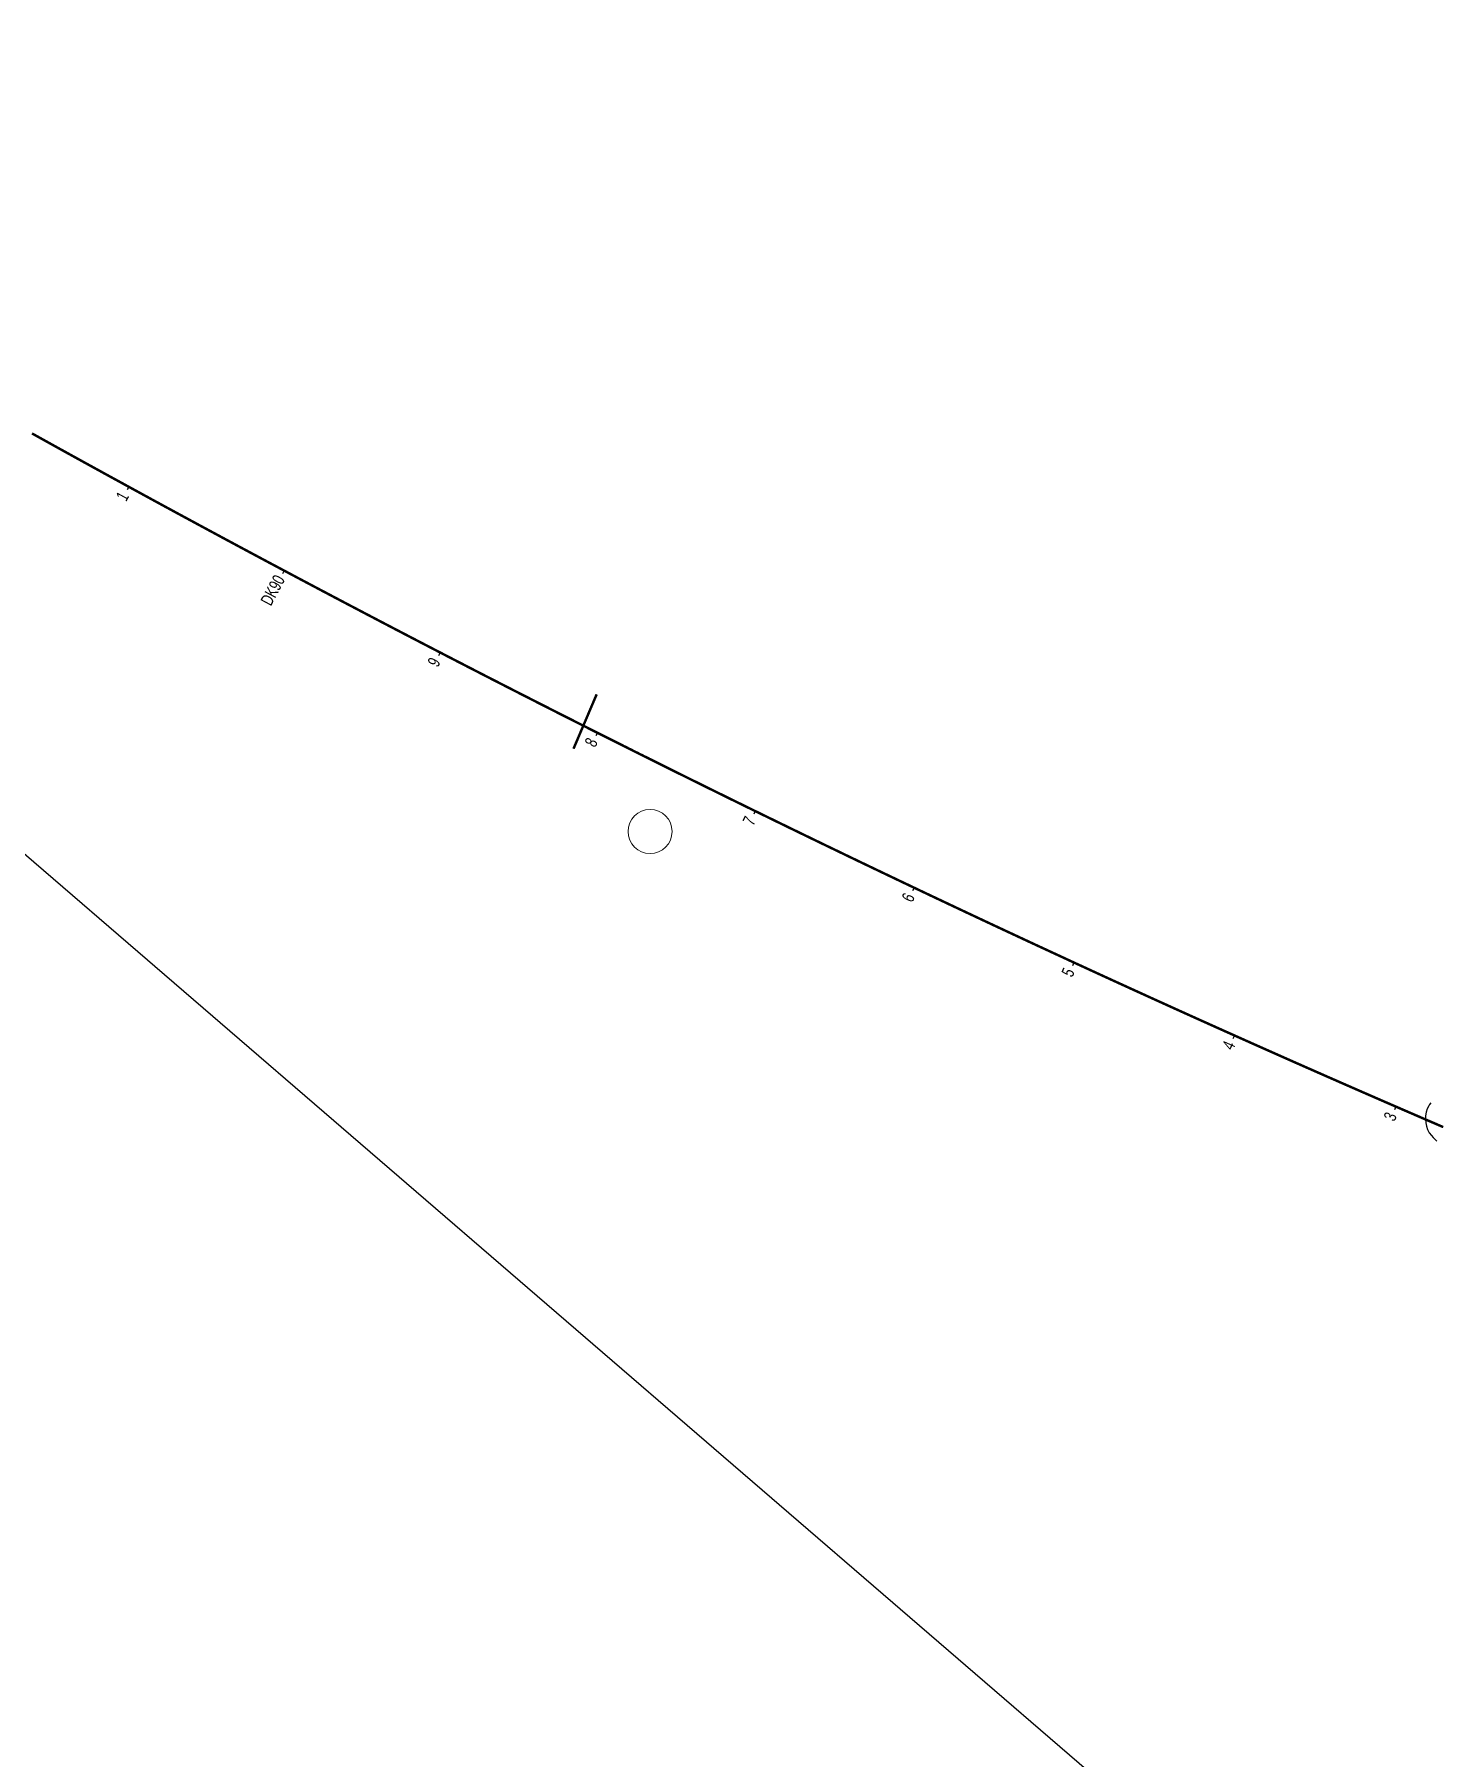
# Model space of a CAD drawing. Header units: millimetres. Extents: x 497834 to 621495, y 3353175 to 3430424.
# Drawn here: x 590620 to 591418, y 3392909 to 3393886 of the extents above; entities that cross this region are included whole.
import ezdxf

# ---------------------------------------------------------------- set-up
doc = ezdxf.new("R2010")
doc.units = ezdxf.units.MM
for name, color, linetype in [('DK改路中线', 7, 'Continuous'), ('dl2', 7, 'Continuous'), ('房屋圆', 7, 'Continuous'), ('沪乍杭打线-0.0-200.8段-施工系转设计系成果-2000坐标系-左线_中线_交点', 7, 'Continuous'), ('沪乍杭打线-0.0-200.8段-施工系转设计系成果-2000坐标系-左线_里程', 7, 'Continuous')]:
    doc.layers.add(name, color=color, linetype=linetype)
doc.styles.add('PM_LC', font='slromans.shx', dxfattribs={"width": 0.75, "bigfont": 'hztxt.shx'})

msp = doc.modelspace()

# ---------------------------------------------------------------- linework, layer by layer
at = {"layer": 'DK改路中线', "color": 3, "linetype": 'Continuous', "ltscale": 2, "const_width": 1.4, "flags": 128}
msp.add_lwpolyline([(590938.89, 3393512.28), (590938.1, 3393510.44), (590937.32, 3393508.6), (590936.54, 3393506.76), (590935.76, 3393504.92), (590934.97, 3393503.08), (590934.19, 3393501.24), (590933.41, 3393499.4), (590932.62, 3393497.56), (590931.06, 3393493.88), (590930.27, 3393492.04), (590928.71, 3393488.36), (590927.93, 3393486.52), (590927.14, 3393484.68), (590926.36, 3393482.84), (590925.77, 3393481.46)], dxfattribs=at)
at = {"layer": 'DK改路中线', "color": 3, "linetype": 'Continuous', "ltscale": 2, "flags": 128}
msp.add_lwpolyline([(591411.85, 3393280.7), (591411.22, 3393279.72, 0.352267), (591410.79, 3393279), (591409.92, 3393277.2), (591409.3, 3393275.31), (591408.93, 3393273.34), (591408.83, 3393271.34), (591409, 3393269.35), (591409.43, 3393267.4), (591410.11, 3393265.52), (591411.04, 3393263.75), (591412.2, 3393262.12), (591413.19, 3393261.02), (591413.55, 3393260.65), (591414.96, 3393259.24), (591415.23, 3393258.96)], format="xyb", dxfattribs=at)
at = {"layer": 'dl2', "color": 3, "linetype": 'Continuous', "ltscale": 2, "const_width": 1.4, "flags": 128}
msp.add_lwpolyline([(591418.93, 3393266.94), (591418.01, 3393267.34), (591417.09, 3393267.73), (591416.87, 3393267.83), (591416.17, 3393268.13), (591415.26, 3393268.53), (591414.34, 3393268.92), (591413.42, 3393269.32), (591412.5, 3393269.71), (591412.28, 3393269.81), (591411.58, 3393270.11), (591410.66, 3393270.5), (591409.75, 3393270.9), (591408.83, 3393271.3), (591407.91, 3393271.69), (591407.69, 3393271.79), (591406.99, 3393272.09), (591406.07, 3393272.49), (591405.16, 3393272.88), (591404.24, 3393273.28), (591403.32, 3393273.67), (591403.1, 3393273.77), (591402.4, 3393274.07), (591401.48, 3393274.47), (591400.57, 3393274.87), (591399.65, 3393275.26), (591398.73, 3393275.66), (591398.51, 3393275.76), (591397.81, 3393276.06), (591396.9, 3393276.46), (591395.98, 3393276.85), (591395.06, 3393277.25), (591394.14, 3393277.65), (591393.92, 3393277.75), (591393.23, 3393278.05), (591392.31, 3393278.44), (591391.39, 3393278.84), (591390.47, 3393279.24), (591389.56, 3393279.64), (591389.33, 3393279.74), (591388.64, 3393280.04), (591387.72, 3393280.44), (591386.8, 3393280.83), (591385.89, 3393281.23), (591384.97, 3393281.63), (591384.75, 3393281.73), (591384.05, 3393282.03), (591383.14, 3393282.43), (591382.22, 3393282.83), (591381.3, 3393283.23), (591380.39, 3393283.63), (591380.16, 3393283.72), (591379.47, 3393284.03), (591378.55, 3393284.43), (591377.64, 3393284.83), (591376.72, 3393285.23), (591375.8, 3393285.63), (591375.58, 3393285.72), (591374.89, 3393286.03), (591373.97, 3393286.43), (591373.05, 3393286.83), (591372.14, 3393287.23), (591371.22, 3393287.63), (591371, 3393287.72), (591370.3, 3393288.03), (591369.39, 3393288.43), (591368.47, 3393288.83), (591367.56, 3393289.23), (591366.64, 3393289.63), (591366.42, 3393289.73), (591365.72, 3393290.03), (591364.81, 3393290.43), (591363.89, 3393290.83), (591362.98, 3393291.24), (591362.06, 3393291.64), (591361.84, 3393291.73), (591361.14, 3393292.04), (591360.23, 3393292.44), (591359.31, 3393292.84), (591358.4, 3393293.24), (591357.48, 3393293.65), (591357.26, 3393293.74), (591356.57, 3393294.05), (591355.65, 3393294.45), (591354.73, 3393294.85), (591353.82, 3393295.25), (591352.9, 3393295.66), (591352.68, 3393295.75), (591351.99, 3393296.06), (591351.07, 3393296.46), (591350.16, 3393296.86), (591349.24, 3393297.27), (591348.33, 3393297.67), (591348.1, 3393297.77), (591347.41, 3393298.07), (591346.5, 3393298.48), (591345.58, 3393298.88), (591344.67, 3393299.28), (591343.75, 3393299.69), (591343.53, 3393299.79), (591342.84, 3393300.09), (591341.92, 3393300.49), (591341.01, 3393300.9), (591340.09, 3393301.3), (591339.18, 3393301.71), (591338.95, 3393301.8), (591338.26, 3393302.11), (591337.35, 3393302.52), (591336.43, 3393302.92), (591335.52, 3393303.32), (591334.6, 3393303.73), (591334.38, 3393303.83), (591333.69, 3393304.13), (591332.78, 3393304.54), (591331.86, 3393304.94), (591330.95, 3393305.35), (591330.03, 3393305.75), (591329.81, 3393305.85), (591329.12, 3393306.16), (591328.2, 3393306.56), (591327.29, 3393306.97), (591326.38, 3393307.37), (591325.46, 3393307.78), (591325.24, 3393307.88), (591324.55, 3393308.19), (591323.63, 3393308.59), (591322.72, 3393309), (591321.81, 3393309.4), (591320.89, 3393309.81), (591320.67, 3393309.91), (591319.98, 3393310.22), (591319.07, 3393310.62), (591318.15, 3393311.03), (591317.24, 3393311.43), (591316.32, 3393311.84), (591316.1, 3393311.94), (591315.41, 3393312.25), (591314.5, 3393312.66), (591313.58, 3393313.06), (591312.67, 3393313.47), (591311.76, 3393313.88), (591311.53, 3393313.98), (591310.84, 3393314.28), (591309.93, 3393314.69), (591309.02, 3393315.1), (591308.1, 3393315.51), (591307.19, 3393315.91), (591306.97, 3393316.01), (591306.28, 3393316.32), (591305.36, 3393316.73), (591304.45, 3393317.14), (591303.54, 3393317.55), (591302.63, 3393317.95), (591302.4, 3393318.05), (591301.71, 3393318.36), (591300.8, 3393318.77), (591299.89, 3393319.18), (591298.97, 3393319.59), (591298.06, 3393320), (591297.84, 3393320.1), (591297.15, 3393320.4), (591296.24, 3393320.81), (591295.32, 3393321.22), (591294.41, 3393321.63), (591293.5, 3393322.04), (591293.28, 3393322.14), (591292.59, 3393322.45), (591291.67, 3393322.86), (591290.76, 3393323.27), (591289.85, 3393323.68), (591288.94, 3393324.09), (591288.72, 3393324.19), (591288.03, 3393324.5), (591287.11, 3393324.91), (591286.2, 3393325.32), (591285.29, 3393325.73), (591284.38, 3393326.14), (591284.16, 3393326.24), (591283.47, 3393326.55), (591282.55, 3393326.96), (591281.64, 3393327.37), (591280.73, 3393327.78), (591279.82, 3393328.19), (591279.6, 3393328.29), (591278.91, 3393328.6), (591278, 3393329.01), (591277.08, 3393329.43), (591276.17, 3393329.84), (591275.26, 3393330.25), (591275.04, 3393330.35), (591274.35, 3393330.66), (591273.44, 3393331.07), (591272.53, 3393331.48), (591271.62, 3393331.89), (591270.7, 3393332.31), (591270.48, 3393332.41), (591269.79, 3393332.72), (591268.88, 3393333.13), (591267.97, 3393333.54), (591267.06, 3393333.95), (591266.15, 3393334.37), (591265.93, 3393334.47), (591265.24, 3393334.78), (591264.33, 3393335.19), (591263.42, 3393335.6), (591262.5, 3393336.02), (591261.59, 3393336.43), (591261.37, 3393336.53), (591260.68, 3393336.84), (591259.77, 3393337.26), (591258.86, 3393337.67), (591257.95, 3393338.08), (591257.04, 3393338.5), (591256.82, 3393338.6), (591256.13, 3393338.91), (591255.22, 3393339.32), (591254.31, 3393339.74), (591253.4, 3393340.15), (591252.49, 3393340.56), (591252.27, 3393340.66), (591251.58, 3393340.98), (591250.67, 3393341.39), (591249.76, 3393341.81), (591248.85, 3393342.22), (591247.94, 3393342.63), (591247.72, 3393342.74), (591247.03, 3393343.05), (591246.12, 3393343.46), (591245.21, 3393343.88), (591244.3, 3393344.29), (591243.39, 3393344.71), (591243.17, 3393344.81), (591242.48, 3393345.12), (591241.57, 3393345.54), (591240.66, 3393345.95), (591239.75, 3393346.37), (591238.84, 3393346.78), (591238.62, 3393346.89), (591237.93, 3393347.2), (591237.02, 3393347.62), (591236.11, 3393348.03), (591235.2, 3393348.45), (591234.29, 3393348.86), (591234.07, 3393348.96), (591233.38, 3393349.28), (591232.47, 3393349.7), (591231.56, 3393350.11), (591230.65, 3393350.53), (591229.75, 3393350.94), (591229.52, 3393351.05), (591228.84, 3393351.36), (591227.93, 3393351.78), (591227.02, 3393352.19), (591226.11, 3393352.61), (591225.2, 3393353.03), (591224.98, 3393353.13), (591224.29, 3393353.45), (591223.38, 3393353.86), (591222.47, 3393354.28), (591221.57, 3393354.7), (591220.66, 3393355.12), (591220.43, 3393355.22), (591219.75, 3393355.53), (591218.84, 3393355.95), (591217.93, 3393356.37), (591217.02, 3393356.79), (591216.11, 3393357.2), (591215.89, 3393357.31), (591215.21, 3393357.62), (591214.3, 3393358.04), (591213.39, 3393358.46), (591212.48, 3393358.88), (591211.57, 3393359.3), (591211.35, 3393359.4), (591210.66, 3393359.71), (591209.76, 3393360.13), (591208.85, 3393360.55), (591207.94, 3393360.97), (591207.03, 3393361.39), (591206.81, 3393361.49), (591206.12, 3393361.81), (591205.22, 3393362.23), (591204.31, 3393362.65), (591203.4, 3393363.07), (591202.49, 3393363.49), (591202.27, 3393363.59), (591201.59, 3393363.91), (591200.68, 3393364.33), (591199.77, 3393364.75), (591198.86, 3393365.17), (591197.96, 3393365.59), (591197.73, 3393365.69), (591197.05, 3393366.01), (591196.14, 3393366.43), (591195.23, 3393366.85), (591194.33, 3393367.27), (591193.42, 3393367.69), (591193.2, 3393367.79), (591192.51, 3393368.11), (591191.6, 3393368.53), (591190.7, 3393368.95), (591189.79, 3393369.37), (591188.88, 3393369.79), (591188.66, 3393369.9), (591187.98, 3393370.21), (591187.07, 3393370.64), (591186.16, 3393371.06), (591185.26, 3393371.48), (591184.35, 3393371.9), (591184.13, 3393372), (591183.44, 3393372.32), (591182.54, 3393372.74), (591181.63, 3393373.17), (591180.72, 3393373.59), (591179.82, 3393374.01), (591179.59, 3393374.11), (591178.91, 3393374.43), (591178, 3393374.85), (591177.1, 3393375.28), (591176.19, 3393375.7), (591175.28, 3393376.12), (591175.06, 3393376.23), (591174.38, 3393376.55), (591173.47, 3393376.97), (591172.57, 3393377.39), (591171.66, 3393377.81), (591170.75, 3393378.24), (591170.53, 3393378.34), (591169.85, 3393378.66), (591168.94, 3393379.08), (591168.04, 3393379.51), (591167.13, 3393379.93), (591166.22, 3393380.35), (591166, 3393380.46), (591165.32, 3393380.78), (591164.41, 3393381.2), (591163.51, 3393381.63), (591162.6, 3393382.05), (591161.7, 3393382.47), (591161.47, 3393382.58), (591160.79, 3393382.9), (591159.88, 3393383.32), (591158.98, 3393383.75), (591158.07, 3393384.17), (591157.17, 3393384.6), (591156.95, 3393384.7), (591156.26, 3393385.02), (591155.36, 3393385.45), (591154.45, 3393385.87), (591153.55, 3393386.3), (591152.64, 3393386.72), (591152.42, 3393386.83), (591151.74, 3393387.15), (591150.83, 3393387.57), (591149.93, 3393388), (591149.02, 3393388.42), (591148.12, 3393388.85), (591147.9, 3393388.95), (591147.21, 3393389.28), (591146.31, 3393389.7), (591145.4, 3393390.13), (591144.5, 3393390.55), (591143.59, 3393390.98), (591143.37, 3393391.08), (591142.69, 3393391.41), (591141.79, 3393391.83), (591140.88, 3393392.26), (591139.98, 3393392.69), (591139.07, 3393393.11), (591138.85, 3393393.22), (591138.17, 3393393.54), (591137.26, 3393393.97), (591136.36, 3393394.39), (591135.46, 3393394.82), (591134.55, 3393395.25), (591134.33, 3393395.35), (591133.65, 3393395.68), (591132.74, 3393396.1), (591131.84, 3393396.53), (591130.94, 3393396.96), (591130.03, 3393397.39), (591129.81, 3393397.49), (591129.13, 3393397.81), (591128.22, 3393398.24), (591127.32, 3393398.67), (591126.42, 3393399.1), (591125.51, 3393399.53), (591125.29, 3393399.63), (591124.61, 3393399.96), (591123.71, 3393400.38), (591122.8, 3393400.81), (591121.9, 3393401.24), (591121, 3393401.67), (591120.77, 3393401.78), (591120.09, 3393402.1), (591119.19, 3393402.53), (591118.29, 3393402.96), (591117.38, 3393403.39), (591116.48, 3393403.82), (591116.26, 3393403.92), (591115.58, 3393404.25), (591114.67, 3393404.68), (591113.77, 3393405.11), (591112.87, 3393405.53), (591111.96, 3393405.96), (591111.74, 3393406.07), (591111.06, 3393406.39), (591110.16, 3393406.82), (591109.26, 3393407.25), (591108.35, 3393407.69), (591107.45, 3393408.12), (591107.23, 3393408.22), (591106.55, 3393408.55), (591105.65, 3393408.98), (591104.74, 3393409.41), (591103.84, 3393409.84), (591102.94, 3393410.27), (591102.72, 3393410.37), (591102.04, 3393410.7), (591101.13, 3393411.13), (591100.23, 3393411.56), (591099.33, 3393411.99), (591098.43, 3393412.42), (591098.21, 3393412.53), (591097.52, 3393412.86), (591096.62, 3393413.29), (591095.72, 3393413.72), (591094.82, 3393414.15), (591093.92, 3393414.58), (591093.7, 3393414.69), (591093.01, 3393415.02), (591092.11, 3393415.45), (591091.21, 3393415.88), (591090.31, 3393416.31), (591089.41, 3393416.74), (591089.19, 3393416.85), (591088.51, 3393417.18), (591087.6, 3393417.61), (591086.7, 3393418.04), (591085.8, 3393418.48), (591084.9, 3393418.91), (591084.68, 3393419.01), (591084, 3393419.34), (591083.1, 3393419.77), (591082.2, 3393420.21), (591081.29, 3393420.64), (591080.39, 3393421.07), (591080.17, 3393421.18), (591079.49, 3393421.51), (591078.59, 3393421.94), (591077.69, 3393422.38), (591076.79, 3393422.81), (591075.89, 3393423.24), (591075.67, 3393423.35), (591074.99, 3393423.68), (591074.09, 3393424.11), (591073.19, 3393424.55), (591072.29, 3393424.98), (591071.38, 3393425.41), (591071.16, 3393425.52), (591070.48, 3393425.85), (591069.58, 3393426.28), (591068.68, 3393426.72), (591067.78, 3393427.15), (591066.88, 3393427.59), (591066.66, 3393427.69), (591065.98, 3393428.02), (591065.08, 3393428.46), (591064.18, 3393428.89), (591063.28, 3393429.33), (591062.38, 3393429.76), (591062.16, 3393429.87), (591061.48, 3393430.2), (591060.58, 3393430.64), (591059.68, 3393431.07), (591058.78, 3393431.51), (591057.88, 3393431.94), (591057.66, 3393432.05), (591056.98, 3393432.38), (591056.08, 3393432.82), (591055.18, 3393433.25), (591054.28, 3393433.69), (591053.38, 3393434.13), (591053.16, 3393434.23), (591052.48, 3393434.56), (591051.58, 3393435), (591050.68, 3393435.44), (591049.78, 3393435.87), (591048.88, 3393436.31), (591048.66, 3393436.42), (591047.98, 3393436.75), (591047.08, 3393437.18), (591046.19, 3393437.62), (591045.29, 3393438.06), (591044.39, 3393438.5), (591044.17, 3393438.6), (591043.49, 3393438.93), (591042.59, 3393439.37), (591041.69, 3393439.81), (591040.79, 3393440.25), (591039.89, 3393440.69), (591039.67, 3393440.79), (591038.99, 3393441.12), (591038.09, 3393441.56), (591037.2, 3393442), (591036.3, 3393442.44), (591035.4, 3393442.88), (591035.18, 3393442.98), (591034.5, 3393443.32), (591033.6, 3393443.75), (591032.7, 3393444.19), (591031.8, 3393444.63), (591030.9, 3393445.07), (591030.69, 3393445.18), (591030.01, 3393445.51), (591029.11, 3393445.95), (591028.21, 3393446.39), (591027.31, 3393446.83), (591026.41, 3393447.27), (591026.19, 3393447.38), (591025.52, 3393447.71), (591024.62, 3393448.15), (591023.72, 3393448.59), (591022.82, 3393449.03), (591021.92, 3393449.47), (591021.7, 3393449.58), (591021.03, 3393449.91), (591020.13, 3393450.35), (591019.23, 3393450.79), (591018.33, 3393451.23), (591017.43, 3393451.67), (591017.22, 3393451.78), (591016.54, 3393452.11), (591015.64, 3393452.55), (591014.74, 3393452.99), (591013.84, 3393453.43), (591012.95, 3393453.87), (591012.73, 3393453.98), (591012.05, 3393454.32), (591011.15, 3393454.76), (591010.25, 3393455.2), (591009.36, 3393455.64), (591008.46, 3393456.08), (591008.24, 3393456.19), (591007.56, 3393456.52), (591006.67, 3393456.97), (591005.77, 3393457.41), (591004.87, 3393457.85), (591003.97, 3393458.29), (591003.76, 3393458.4), (591003.08, 3393458.73), (591002.18, 3393459.18), (591001.28, 3393459.62), (591000.39, 3393460.06), (590999.49, 3393460.5), (590999.27, 3393460.61), (590998.59, 3393460.95), (590997.7, 3393461.39), (590996.8, 3393461.83), (590995.9, 3393462.28), (590995.01, 3393462.72), (590994.79, 3393462.83), (590994.11, 3393463.16), (590993.22, 3393463.61), (590992.32, 3393464.05), (590991.42, 3393464.49), (590990.53, 3393464.94), (590990.31, 3393465.04), (590989.63, 3393465.38), (590988.73, 3393465.82), (590987.84, 3393466.27), (590986.94, 3393466.71), (590986.05, 3393467.16), (590985.83, 3393467.26), (590985.15, 3393467.6), (590984.25, 3393468.04), (590983.36, 3393468.49), (590982.46, 3393468.93), (590981.57, 3393469.38), (590981.35, 3393469.49), (590980.67, 3393469.82), (590979.78, 3393470.27), (590978.88, 3393470.71), (590977.99, 3393471.16), (590977.09, 3393471.6), (590976.87, 3393471.71), (590976.19, 3393472.05), (590975.3, 3393472.49), (590974.4, 3393472.94), (590973.51, 3393473.38), (590972.61, 3393473.83), (590972.39, 3393473.94), (590971.72, 3393474.28), (590970.82, 3393474.72), (590969.93, 3393475.17), (590969.03, 3393475.61), (590968.14, 3393476.06), (590967.92, 3393476.17), (590967.24, 3393476.51), (590966.35, 3393476.95), (590965.45, 3393477.4), (590964.56, 3393477.85), (590963.66, 3393478.29), (590963.45, 3393478.4), (590962.77, 3393478.74), (590961.88, 3393479.19), (590960.98, 3393479.63), (590960.09, 3393480.08), (590959.19, 3393480.53), (590958.97, 3393480.64), (590958.3, 3393480.98), (590957.4, 3393481.42), (590956.51, 3393481.87), (590955.61, 3393482.32), (590954.72, 3393482.77), (590954.5, 3393482.87), (590953.83, 3393483.21), (590952.93, 3393483.66), (590952.04, 3393484.11), (590951.14, 3393484.56), (590950.25, 3393485.01), (590950.03, 3393485.12), (590949.36, 3393485.45), (590948.46, 3393485.9), (590947.57, 3393486.35), (590946.68, 3393486.8), (590945.78, 3393487.25), (590945.56, 3393487.36), (590944.89, 3393487.7), (590943.99, 3393488.15), (590943.1, 3393488.6), (590942.21, 3393489.04), (590941.31, 3393489.49), (590941.1, 3393489.6), (590940.42, 3393489.94), (590939.53, 3393490.39), (590938.63, 3393490.84), (590937.74, 3393491.29), (590936.85, 3393491.74), (590936.63, 3393491.85), (590935.95, 3393492.19), (590935.06, 3393492.64), (590934.17, 3393493.09), (590933.28, 3393493.54), (590932.38, 3393493.99), (590932.16, 3393494.1), (590931.49, 3393494.44), (590930.6, 3393494.89), (590929.7, 3393495.34), (590928.81, 3393495.79), (590927.92, 3393496.24), (590927.7, 3393496.35), (590927.03, 3393496.7), (590926.13, 3393497.15), (590925.24, 3393497.6), (590924.35, 3393498.05), (590923.46, 3393498.5), (590923.24, 3393498.61), (590922.56, 3393498.95), (590921.67, 3393499.4), (590920.78, 3393499.85), (590919.89, 3393500.31), (590919, 3393500.76), (590918.78, 3393500.87), (590918.1, 3393501.21), (590917.21, 3393501.66), (590916.32, 3393502.11), (590915.43, 3393502.57), (590914.54, 3393503.02), (590914.32, 3393503.13), (590913.64, 3393503.47), (590912.75, 3393503.92), (590911.86, 3393504.38), (590910.97, 3393504.83), (590910.08, 3393505.28), (590909.86, 3393505.39), (590909.19, 3393505.73), (590908.29, 3393506.19), (590907.4, 3393506.64), (590906.51, 3393507.09), (590905.62, 3393507.55), (590905.4, 3393507.66), (590904.73, 3393508), (590903.84, 3393508.45), (590902.95, 3393508.91), (590902.05, 3393509.36), (590901.16, 3393509.82), (590900.95, 3393509.93), (590900.27, 3393510.27), (590899.38, 3393510.72), (590898.49, 3393511.18), (590897.6, 3393511.63), (590896.71, 3393512.09), (590896.49, 3393512.2), (590895.82, 3393512.54), (590894.93, 3393512.99), (590894.04, 3393513.45), (590893.15, 3393513.9), (590892.26, 3393514.36), (590892.04, 3393514.47), (590891.37, 3393514.81), (590890.47, 3393515.27), (590889.58, 3393515.72), (590888.69, 3393516.18), (590887.8, 3393516.63), (590887.59, 3393516.75), (590886.91, 3393517.09), (590886.02, 3393517.55), (590885.13, 3393518), (590884.24, 3393518.46), (590883.35, 3393518.91), (590883.14, 3393519.02), (590882.46, 3393519.37), (590881.57, 3393519.82), (590880.68, 3393520.28), (590879.79, 3393520.74), (590878.9, 3393521.19), (590878.69, 3393521.3), (590878.01, 3393521.65), (590877.12, 3393522.11), (590876.23, 3393522.56), (590875.34, 3393523.02), (590874.45, 3393523.48), (590874.24, 3393523.59), (590873.57, 3393523.93), (590872.68, 3393524.39), (590871.79, 3393524.85), (590870.9, 3393525.31), (590870.01, 3393525.76), (590869.79, 3393525.87), (590869.12, 3393526.22), (590868.23, 3393526.68), (590867.34, 3393527.14), (590866.45, 3393527.59), (590865.56, 3393528.05), (590865.35, 3393528.16), (590864.67, 3393528.51), (590863.78, 3393528.97), (590862.9, 3393529.43), (590862.01, 3393529.88), (590861.12, 3393530.34), (590860.9, 3393530.45), (590860.23, 3393530.8), (590859.34, 3393531.26), (590858.45, 3393531.72), (590857.56, 3393532.18), (590856.67, 3393532.64), (590856.46, 3393532.75), (590855.79, 3393533.09), (590854.9, 3393533.55), (590854.01, 3393534.01), (590853.12, 3393534.47), (590852.23, 3393534.93), (590852.02, 3393535.04), (590851.35, 3393535.39), (590850.46, 3393535.85), (590849.57, 3393536.31), (590848.68, 3393536.77), (590847.79, 3393537.23), (590847.58, 3393537.34), (590846.9, 3393537.69), (590846.02, 3393538.15), (590845.13, 3393538.61), (590844.24, 3393539.07), (590843.35, 3393539.53), (590843.14, 3393539.64), (590842.47, 3393539.99), (590841.58, 3393540.45), (590840.69, 3393540.91), (590839.8, 3393541.37), (590838.92, 3393541.83), (590838.7, 3393541.95), (590838.03, 3393542.29), (590837.14, 3393542.76), (590836.25, 3393543.22), (590835.37, 3393543.68), (590834.48, 3393544.14), (590834.26, 3393544.25), (590833.59, 3393544.6), (590832.71, 3393545.06), (590831.82, 3393545.52), (590830.93, 3393545.99), (590830.04, 3393546.45), (590829.83, 3393546.56), (590829.16, 3393546.91), (590828.27, 3393547.37), (590827.38, 3393547.83), (590826.5, 3393548.3), (590825.61, 3393548.76), (590825.39, 3393548.87), (590824.72, 3393549.22), (590823.84, 3393549.68), (590822.95, 3393550.15), (590822.06, 3393550.61), (590821.18, 3393551.07), (590820.96, 3393551.19), (590820.29, 3393551.54), (590819.41, 3393552), (590818.52, 3393552.46), (590817.63, 3393552.93), (590816.75, 3393553.39), (590816.53, 3393553.5), (590815.86, 3393553.85), (590814.97, 3393554.32), (590814.09, 3393554.78), (590813.2, 3393555.24), (590812.32, 3393555.71), (590812.1, 3393555.82), (590811.43, 3393556.17), (590810.55, 3393556.64), (590809.66, 3393557.1), (590808.77, 3393557.56), (590807.89, 3393558.03), (590807.67, 3393558.14), (590807, 3393558.49), (590806.12, 3393558.96), (590805.23, 3393559.42), (590804.35, 3393559.89), (590803.46, 3393560.35), (590803.24, 3393560.47), (590802.58, 3393560.82), (590801.69, 3393561.28), (590800.81, 3393561.75), (590799.92, 3393562.21), (590799.03, 3393562.68), (590798.82, 3393562.79), (590798.15, 3393563.14), (590797.26, 3393563.61), (590796.38, 3393564.08), (590795.49, 3393564.54), (590794.61, 3393565.01), (590794.39, 3393565.12), (590793.73, 3393565.47), (590792.84, 3393565.94), (590791.96, 3393566.41), (590791.07, 3393566.87), (590790.19, 3393567.34), (590789.97, 3393567.45), (590789.3, 3393567.8), (590788.42, 3393568.27), (590787.53, 3393568.74), (590786.65, 3393569.2), (590785.76, 3393569.67), (590785.55, 3393569.79), (590784.88, 3393570.14), (590784, 3393570.61), (590783.11, 3393571.07), (590782.23, 3393571.54), (590781.34, 3393572.01), (590781.13, 3393572.12), (590780.46, 3393572.48), (590779.58, 3393572.94), (590778.69, 3393573.41), (590777.81, 3393573.88), (590776.92, 3393574.35), (590776.71, 3393574.46), (590776.04, 3393574.81), (590775.16, 3393575.28), (590774.27, 3393575.75), (590773.39, 3393576.22), (590772.51, 3393576.69), (590772.29, 3393576.8), (590771.62, 3393577.16), (590770.74, 3393577.62), (590769.86, 3393578.09), (590768.97, 3393578.56), (590768.09, 3393579.03), (590767.87, 3393579.15), (590767.21, 3393579.5), (590766.32, 3393579.97), (590765.44, 3393580.44), (590764.56, 3393580.91), (590763.67, 3393581.38), (590763.46, 3393581.49), (590762.79, 3393581.85), (590761.91, 3393582.32), (590761.03, 3393582.79), (590760.14, 3393583.26), (590759.26, 3393583.73), (590759.05, 3393583.84), (590758.38, 3393584.2), (590757.5, 3393584.67), (590756.61, 3393585.14), (590755.73, 3393585.61), (590754.85, 3393586.08), (590754.63, 3393586.19), (590753.97, 3393586.55), (590753.08, 3393587.02), (590752.2, 3393587.49), (590751.32, 3393587.96), (590750.44, 3393588.43), (590750.22, 3393588.55), (590749.55, 3393588.9), (590748.67, 3393589.37), (590747.79, 3393589.84), (590746.91, 3393590.32), (590746.03, 3393590.79), (590745.81, 3393590.9), (590745.14, 3393591.26), (590744.26, 3393591.73), (590743.38, 3393592.2), (590742.5, 3393592.67), (590741.62, 3393593.15), (590741.4, 3393593.26), (590740.74, 3393593.62), (590739.85, 3393594.09), (590738.97, 3393594.56), (590738.09, 3393595.04), (590737.21, 3393595.51), (590737, 3393595.62), (590736.33, 3393595.98), (590735.45, 3393596.45), (590734.57, 3393596.93), (590733.69, 3393597.4), (590732.8, 3393597.87), (590732.59, 3393597.99), (590731.92, 3393598.34), (590731.04, 3393598.82), (590730.16, 3393599.29), (590729.28, 3393599.76), (590728.4, 3393600.24), (590728.19, 3393600.35), (590727.52, 3393600.71), (590726.64, 3393601.18), (590725.76, 3393601.66), (590724.88, 3393602.13), (590724, 3393602.61), (590723.78, 3393602.72), (590723.12, 3393603.08), (590722.24, 3393603.55), (590721.36, 3393604.03), (590720.48, 3393604.5), (590719.59, 3393604.98), (590719.38, 3393605.09), (590718.71, 3393605.45), (590717.83, 3393605.93), (590716.95, 3393606.4), (590716.07, 3393606.88), (590715.19, 3393607.35), (590714.98, 3393607.47), (590714.31, 3393607.83), (590713.43, 3393608.3), (590712.55, 3393608.78), (590711.67, 3393609.25), (590710.79, 3393609.73), (590710.58, 3393609.84), (590709.92, 3393610.2), (590709.04, 3393610.68), (590708.16, 3393611.15), (590707.28, 3393611.63), (590706.4, 3393612.11), (590706.18, 3393612.22), (590705.52, 3393612.58), (590704.64, 3393613.06), (590703.76, 3393613.53), (590702.88, 3393614.01), (590702, 3393614.49), (590701.79, 3393614.6), (590701.12, 3393614.96), (590700.24, 3393615.44), (590699.36, 3393615.92), (590698.48, 3393616.39), (590697.61, 3393616.87), (590697.39, 3393616.99), (590696.73, 3393617.35), (590695.85, 3393617.83), (590694.97, 3393618.3), (590694.09, 3393618.78), (590693.21, 3393619.26), (590693, 3393619.37), (590692.33, 3393619.74), (590691.45, 3393620.21), (590690.58, 3393620.69), (590689.7, 3393621.17), (590688.82, 3393621.65), (590688.6, 3393621.76), (590687.94, 3393622.12), (590687.06, 3393622.6), (590686.18, 3393623.08), (590685.31, 3393623.56), (590684.43, 3393624.04), (590684.21, 3393624.15), (590683.55, 3393624.52), (590682.67, 3393624.99), (590681.79, 3393625.47), (590680.92, 3393625.95), (590680.04, 3393626.43), (590679.82, 3393626.55), (590679.16, 3393626.91), (590678.28, 3393627.39), (590677.4, 3393627.87), (590676.53, 3393628.35), (590675.65, 3393628.83), (590675.44, 3393628.94), (590674.77, 3393629.31), (590673.89, 3393629.79), (590673.02, 3393630.27), (590672.14, 3393630.75), (590671.26, 3393631.23), (590671.05, 3393631.34), (590670.39, 3393631.71), (590669.51, 3393632.19), (590668.63, 3393632.67), (590667.75, 3393633.15), (590666.88, 3393633.63), (590666.66, 3393633.74), (590666, 3393634.11), (590665.12, 3393634.59), (590664.25, 3393635.07), (590663.37, 3393635.55), (590662.49, 3393636.03), (590662.28, 3393636.15), (590661.62, 3393636.51), (590660.74, 3393636.99), (590659.86, 3393637.47), (590658.99, 3393637.96), (590658.11, 3393638.44), (590657.9, 3393638.55), (590657.23, 3393638.92), (590656.36, 3393639.4), (590655.48, 3393639.88), (590654.6, 3393640.36), (590653.73, 3393640.85), (590653.51, 3393640.96), (590652.85, 3393641.33), (590651.98, 3393641.81), (590651.1, 3393642.29), (590650.22, 3393642.77), (590649.35, 3393643.26), (590649.13, 3393643.37), (590648.47, 3393643.74), (590647.6, 3393644.22), (590646.72, 3393644.71), (590645.84, 3393645.19), (590644.97, 3393645.67), (590644.76, 3393645.79), (590644.09, 3393646.15), (590643.22, 3393646.64), (590642.34, 3393647.12), (590641.47, 3393647.6), (590640.59, 3393648.09), (590640.38, 3393648.2), (590639.72, 3393648.57), (590638.84, 3393649.05), (590637.97, 3393649.54), (590637.09, 3393650.02), (590636.22, 3393650.51), (590636, 3393650.62), (590635.34, 3393650.99), (590634.47, 3393651.47), (590633.59, 3393651.96), (590632.72, 3393652.44), (590631.84, 3393652.93), (590631.63, 3393653.04), (590630.97, 3393653.41), (590630.09, 3393653.9), (590629.22, 3393654.38), (590628.34, 3393654.87), (590627.47, 3393655.35), (590627.25, 3393655.47), (590626.59, 3393655.84), (590625.72, 3393656.32), (590624.84, 3393656.81), (590623.97, 3393657.29), (590623.1, 3393657.78), (590622.88, 3393657.89), (590622.22, 3393658.26), (590621.35, 3393658.75), (590620.47, 3393659.23), (590619.6, 3393659.72), (590618.72, 3393660.2)], dxfattribs=at)
at = {"layer": '房屋圆', "lineweight": 0}
msp.add_circle((590969.19, 3393434.5), 12.49, dxfattribs=at)
at = {"layer": '沪乍杭打线-0.0-200.8段-施工系转设计系成果-2000坐标系-左线_中线_交点', "color": 6, "linetype": 'Continuous', "ltscale": 2}
msp.add_line((593360.4, 3391055.27), (588941.33, 3394863.37), dxfattribs=at)
at = {"layer": '沪乍杭打线-0.0-200.8段-施工系转设计系成果-2000坐标系-左线_里程', "color": 5, "linetype": 'Continuous', "ltscale": 2}
for p, q in [((590673.65, 3393629.92), (590672.69, 3393628.16)), ((590761.66, 3393582.45), (590760.72, 3393580.68)), ((590850.21, 3393535.98), (590849.29, 3393534.2)), ((590939.28, 3393490.52), (590938.38, 3393488.73)), ((591028.86, 3393446.07), (591027.98, 3393444.28)), ((591118.94, 3393402.65), (591118.08, 3393400.84)), ((591209.5, 3393360.25), (591208.67, 3393358.43)), ((591300.55, 3393318.88), (591299.73, 3393317.06)), ((591392.05, 3393278.55), (591391.26, 3393276.72))]:
    msp.add_line(p, q, dxfattribs=at)

# ---------------------------------------------------------------- texts
at = {"layer": '沪乍杭打线-0.0-200.8段-施工系转设计系成果-2000坐标系-左线_里程', "color": 2, "style": 'PM_LC', "width": 0.75}
for s, rotation, p in [('1', 61.33274, (590672.08, 3393621.21)), ('DK90', 61.98382, (590754.15, 3393561.96)), ('9', 62.63491, (590848.84, 3393527.23)), ('8', 63.28599, (590938, 3393481.76)), ('7', 63.93708, (591027.68, 3393437.3)), ('6', 64.58816, (591117.86, 3393393.86)), ('5', 65.23925, (591208.53, 3393351.45)), ('4', 65.89033, (591299.67, 3393310.07)), ('3', 66.54142, (591391.28, 3393269.73))]:
    msp.add_text(s, height=7, rotation=rotation, dxfattribs=at).set_placement(p)

doc.saveas('drawing.dxf')
